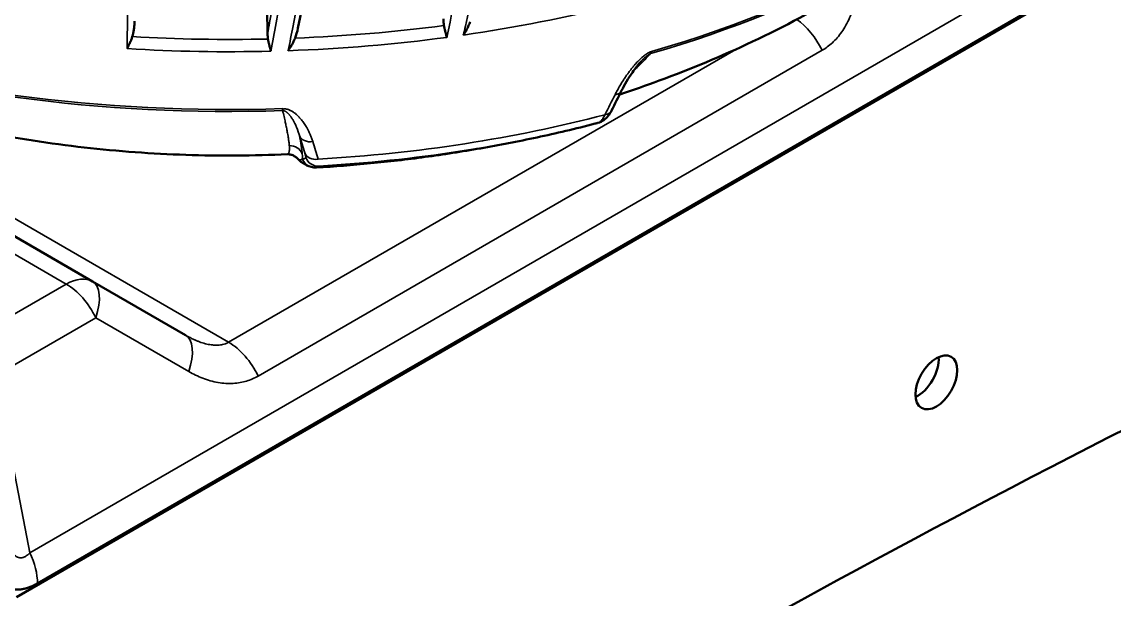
# Model space of a CAD drawing. Header units: millimetres. Extents: x 40 to 2195, y 40 to 1687.
# Drawn here: x 481.5 to 564.6, y 1308.4 to 1352.4 of the extents above; entities that cross this region are included whole.
import ezdxf

# ---------------------------------------------------------------- set-up
doc = ezdxf.new("R2010")
doc.units = ezdxf.units.MM
doc.header["$LTSCALE"] = 8
doc.layers.add('Visible (ISO)', color=7, linetype='Continuous', lineweight=50)
doc.layers.add('Visible Narrow (ISO)', color=7, linetype='Continuous', lineweight=35)

msp = doc.modelspace()

# ---------------------------------------------------------------- linework, layer by layer
at = {"layer": 'Visible (ISO)'}
for p, q in [((481.109, 1308.608), (564.547, 1356.782)), ((562.941, 1355.968), (482.715, 1309.65)), ((543.373, 1350.943), (543.373, 1350.943)), ((528.693, 1349.398), (528.693, 1349.398)), ((486.908, 1332.613), (462.017, 1346.984)), ((525.348, 1344.671), (525.348, 1344.671)), ((486.908, 1332.613), (493.985, 1328.527))]:
    msp.add_line(p, q, dxfattribs=at)
for centre, major_axis, ratio, start_param, end_param in [((514.154, 1353.369), (-0.231, -1.769), 0.286861, 5.20039, 5.564402), ((500.82, 1352.306), (-0.286, -1.765), 0.298341, 5.272943, 5.54696), ((549.698, 1325.755), (-1.125, -1.949), 0.57735, 0.679674, 2.461919), ((549.698, 1325.755), (-1.125, -1.949), 0.57735, 0.679674, 2.461919), ((522.828, 481.754), (-500, -866.025), 0.57735, 3.860008, 3.993974)]:
    msp.add_ellipse(centre, major_axis=major_axis, ratio=ratio, start_param=start_param, end_param=end_param, dxfattribs=at)
msp.add_ellipse((551.112, 1324.938), major_axis=(1.125, 1.949), ratio=0.57735, dxfattribs=at)
for points in [[(506.1, 1381.522), (505.445, 1370.692), (504.246, 1360.688), (502.534, 1351.885)], [(499.981, 1361.248), (500.061, 1357.978), (500.142, 1354.709), (500.222, 1351.44)], [(502.534, 1351.885), (502.478, 1351.593), (502.402, 1351.333), (502.315, 1351.12)], [(527.16, 1347.128), (526.904, 1346.618), (526.648, 1346.111), (526.391, 1345.609)], [(502.01, 1342.255), (501.938, 1342.276), (501.842, 1342.293), (501.731, 1342.288)], [(503.541, 1341.32), (503.291, 1341.388), (503.109, 1341.483), (502.884, 1341.625)], [(503.952, 1341.276), (503.8, 1341.267), (503.66, 1341.288), (503.541, 1341.32)]]:
    msp.add_open_spline(points, degree=3, dxfattribs=at)
for points, knots in [([(558.911, 1365.976), (556.517, 1363.607), (554.082, 1361.519), (549.209, 1357.798), (546.772, 1356.165), (541.927, 1353.26), (539.52, 1351.988), (534.745, 1349.734), (532.377, 1348.752), (529.02, 1347.52), (528.018, 1347.173), (527.018, 1346.846)], [4.4552346, 4.4552346, 4.4552346, 4.4552346, 4.5743079, 4.5743079, 4.6933812, 4.6933812, 4.8124546, 4.8124546, 4.9315279, 4.9315279, 4.9824752, 4.9824752, 4.9824752, 4.9824752]), ([(490.104, 1352.424), (490.102, 1352.355), (490.099, 1352.288), (490.096, 1352.225), (490.092, 1352.162), (490.088, 1352.102), (490.082, 1352.044), (490.077, 1351.986), (490.071, 1351.931), (490.064, 1351.878), (490.058, 1351.825), (490.05, 1351.775), (490.043, 1351.726), (490.035, 1351.678), (490.027, 1351.632), (490.018, 1351.588), (490.009, 1351.543), (490, 1351.501), (489.991, 1351.46), (489.981, 1351.42), (489.971, 1351.38), (489.96, 1351.343), (489.95, 1351.305), (489.939, 1351.268), (489.927, 1351.233)], [0, 0, 0, 0, 0.125, 0.125, 0.125, 0.25, 0.25, 0.25, 0.375, 0.375, 0.375, 0.5, 0.5, 0.5, 0.625, 0.625, 0.625, 0.75, 0.75, 0.75, 0.875, 0.875, 0.875, 1, 1, 1, 1]), ([(515.13, 1351.356), (515.178, 1351.429), (515.224, 1351.503), (515.269, 1351.579), (515.288, 1351.612), (515.307, 1351.646), (515.326, 1351.679), (515.374, 1351.765), (515.42, 1351.853), (515.462, 1351.941), (515.474, 1351.966), (515.486, 1351.991), (515.498, 1352.016), (515.514, 1352.052), (515.53, 1352.088), (515.546, 1352.125), (515.568, 1352.178), (515.59, 1352.231), (515.61, 1352.285), (515.62, 1352.31), (515.629, 1352.335), (515.638, 1352.36)], [0, 0, 0, 0, 0.2315236, 0.2315236, 0.2315236, 0.3333333, 0.3333333, 0.3333333, 0.5927792, 0.5927792, 0.5927792, 0.6666667, 0.6666667, 0.6666667, 0.7725476, 0.7725476, 0.7725476, 0.9274699, 0.9274699, 0.9274699, 1, 1, 1, 1]), ([(513.646, 1352.081), (513.662, 1351.997), (513.679, 1351.913), (513.698, 1351.83), (513.703, 1351.809), (513.708, 1351.789), (513.713, 1351.769), (513.73, 1351.694), (513.749, 1351.62), (513.768, 1351.548), (513.775, 1351.521), (513.782, 1351.494), (513.789, 1351.467), (513.809, 1351.396), (513.828, 1351.326), (513.847, 1351.258), (513.854, 1351.232), (513.862, 1351.206), (513.869, 1351.18)], [0, 0, 0, 0, 0.2673068, 0.2673068, 0.2673068, 0.3333333, 0.3333333, 0.3333333, 0.5761653, 0.5761653, 0.5761653, 0.6666667, 0.6666667, 0.6666667, 0.9075225, 0.9075225, 0.9075225, 1, 1, 1, 1]), ([(489.534, 1350.324), (489.568, 1350.389), (489.602, 1350.456), (489.635, 1350.524), (489.649, 1350.553), (489.664, 1350.582), (489.678, 1350.612), (489.691, 1350.64), (489.704, 1350.668), (489.716, 1350.696), (489.74, 1350.748), (489.763, 1350.801), (489.785, 1350.854), (489.794, 1350.875), (489.803, 1350.896), (489.811, 1350.917), (489.844, 1350.997), (489.875, 1351.079), (489.903, 1351.162), (489.912, 1351.186), (489.92, 1351.21), (489.927, 1351.233)], [0, 0, 0, 0, 0.233103, 0.233103, 0.233103, 0.3333333, 0.3333333, 0.3333333, 0.4270182, 0.4270182, 0.4270182, 0.5993232, 0.5993232, 0.5993232, 0.6666667, 0.6666667, 0.6666667, 0.9260887, 0.9260887, 0.9260887, 1, 1, 1, 1]), ([(500.255, 1351.055), (500.269, 1350.968), (500.285, 1350.88), (500.308, 1350.774), (500.312, 1350.755), (500.33, 1350.672), (500.345, 1350.61), (500.372, 1350.507), (500.383, 1350.465), (500.408, 1350.374), (500.422, 1350.323), (500.45, 1350.229), (500.464, 1350.184), (500.479, 1350.136), (500.48, 1350.132), (500.482, 1350.128)], [0, 0, 0, 0, 0.2714706, 0.2714706, 0.3333333, 0.3333333, 0.532118, 0.532118, 0.6666667, 0.6666667, 0.8333333, 0.8333333, 0.985316, 0.985316, 1, 1, 1, 1]), ([(501.789, 1350.167), (501.837, 1350.236), (501.883, 1350.306), (501.928, 1350.378), (501.948, 1350.409), (501.967, 1350.44), (501.986, 1350.472), (502.03, 1350.546), (502.073, 1350.621), (502.114, 1350.697), (502.131, 1350.728), (502.147, 1350.759), (502.163, 1350.79), (502.207, 1350.877), (502.249, 1350.965), (502.287, 1351.054), (502.296, 1351.076), (502.306, 1351.098), (502.315, 1351.12)], [0, 0, 0, 0, 0.2328423, 0.2328423, 0.2328423, 0.3333333, 0.3333333, 0.3333333, 0.5705929, 0.5705929, 0.5705929, 0.6666667, 0.6666667, 0.6666667, 0.9343903, 0.9343903, 0.9343903, 1, 1, 1, 1]), ([(528.693, 1349.398), (528.417, 1349.109), (528.189, 1348.81), (527.655, 1348.045), (527.385, 1347.578), (527.16, 1347.128)], [0, 0, 0, 0, 0.1394045, 0.1394045, 0.362087, 0.362087, 0.362087, 0.362087]), ([(501.731, 1342.288), (499.154, 1342.172), (496.581, 1342.157), (491.429, 1342.328), (488.851, 1342.514), (483.68, 1343.097), (481.088, 1343.493), (475.877, 1344.516), (473.258, 1345.143), (467.984, 1346.664), (465.327, 1347.557), (462.647, 1348.612)], [5.420019, 5.420019, 5.420019, 5.420019, 5.5552301, 5.5552301, 5.6904411, 5.6904411, 5.8256522, 5.8256522, 5.9608632, 5.9608632, 6.0960742, 6.0960742, 6.0960742, 6.0960742]), ([(526.388, 1345.602), (526.314, 1345.46), (526.231, 1345.327), (526.04, 1345.088), (525.932, 1344.98), (525.675, 1344.794), (525.522, 1344.718), (525.359, 1344.674)], [0.000862, 0.000862, 0.000862, 0.000862, 0.0586129, 0.0586129, 0.1138909, 0.1138909, 0.1718165, 0.1718165, 0.1718165, 0.1718165]), ([(503.952, 1341.276), (505.313, 1341.358), (506.678, 1341.465), (509.425, 1341.733), (510.808, 1341.893), (513.595, 1342.27), (515, 1342.487), (517.839, 1342.982), (519.274, 1343.261), (522.178, 1343.886), (523.649, 1344.232), (525.14, 1344.617)], [0.8891326, 0.8891326, 0.8891326, 0.8891326, 0.9523795, 0.9523795, 1.0156263, 1.0156263, 1.0788731, 1.0788731, 1.14212, 1.14212, 1.2053668, 1.2053668, 1.2053668, 1.2053668]), ([(525.348, 1344.671), (525.334, 1344.667), (525.32, 1344.663), (525.292, 1344.656), (525.278, 1344.653), (525.251, 1344.645), (525.237, 1344.642), (525.209, 1344.635), (525.195, 1344.631), (525.168, 1344.624), (525.154, 1344.62), (525.14, 1344.617)], [5.0744965, 5.0744965, 5.0744965, 5.0744965, 5.075160904, 5.075160904, 5.075825308, 5.075825308, 5.076489712, 5.076489712, 5.077154117, 5.077154117, 5.077818521, 5.077818521, 5.077818521, 5.077818521]), ([(502.419, 1342.04), (502.37, 1342.079), (502.314, 1342.118), (502.183, 1342.192), (502.104, 1342.228), (502.008, 1342.256)], [0.00056432, 0.00056432, 0.00056432, 0.00056432, 0.03622317, 0.03622317, 0.07379447, 0.07379447, 0.07379447, 0.07379447]), ([(502.862, 1341.639), (502.823, 1341.665), (502.788, 1341.692), (502.732, 1341.74), (502.71, 1341.761), (502.667, 1341.802), (502.649, 1341.82), (502.592, 1341.879), (502.554, 1341.919), (502.482, 1341.987), (502.454, 1342.012), (502.421, 1342.038)], [0.0029649, 0.0029649, 0.0029649, 0.0029649, 0.0187368, 0.0187368, 0.0341747, 0.0341747, 0.0536437, 0.0536437, 0.0982669, 0.0982669, 0.1208862, 0.1208862, 0.1208862, 0.1208862]), ([(482.715, 1309.65), (482.618, 1309.594), (482.521, 1309.542), (482.409, 1309.488), (482.395, 1309.481), (482.286, 1309.43), (482.192, 1309.389), (482.072, 1309.344), (482.045, 1309.335), (481.93, 1309.294), (481.842, 1309.268), (481.742, 1309.243), (481.729, 1309.24), (481.694, 1309.232), (481.672, 1309.227), (481.564, 1309.204), (481.479, 1309.191), (481.394, 1309.182), (481.394, 1309.182), (481.309, 1309.174), (481.227, 1309.171), (481.096, 1309.173), (481.045, 1309.176), (480.936, 1309.186), (480.877, 1309.194), (480.811, 1309.207), (480.802, 1309.209), (480.647, 1309.241), (480.509, 1309.289), (480.345, 1309.37), (480.31, 1309.389), (480.276, 1309.408)], [0.0000064, 0.0000064, 0.0000064, 0.0000064, 0.0412849, 0.0412849, 0.0473171, 0.0473171, 0.0876747, 0.0876747, 0.0989412, 0.0989412, 0.1372228, 0.1372228, 0.1429175, 0.1429175, 0.1525118, 0.1525118, 0.1906532, 0.1906532, 0.1909832, 0.1909832, 0.2290525, 0.2290525, 0.2531844, 0.2531844, 0.2822378, 0.2822378, 0.2867614, 0.2867614, 0.3605669, 0.3605669, 0.3806622, 0.3806622, 0.3806622, 0.3806622])]:
    msp.add_open_spline(points, degree=3, knots=knots, dxfattribs=at)
at = {"layer": 'Visible Narrow (ISO)'}
for p, q in [((562.354, 1358.298), (482.129, 1311.98)), ((497.26, 1327.989), (535.845, 1350.266)), ((499.502, 1325.42), (542.413, 1350.195)), ((497.26, 1327.989), (463.142, 1347.687)), ((484.908, 1332.414), (462.017, 1345.631)), ((504.076, 1341.918), (504.076, 1341.918)), ((478.201, 1328.542), (484.908, 1332.414)), ((480.442, 1325.973), (487.15, 1329.845)), ((487.15, 1329.845), (494.227, 1325.76)), ((482.129, 1311.98), (479.503, 1325.573))]:
    msp.add_line(p, q, dxfattribs=at)
for centre, major_axis, ratio, start_param, end_param in [((497.287, 1386.962), (71.487, 0), 0.57735, 5.178774, 5.8168), ((497.287, 1386.739), (71.35, 0), 0.57735, 5.178774, 5.754942), ((497.287, 1392.561), (73.567, 0), 0.57735, 4.95737, 5.123079), ((540.171, 1349.498), (2, -3.464), 0.57735, 1.441046, 2.237249), ((497.287, 1393.604), (73.756, 0), 0.57735, 4.780609, 4.936045), ((497.287, 1386.962), (71.487, 0), 0.57735, 4.196423, 4.769603), ((497.287, 1386.739), (71.35, 0), 0.57735, 4.195332, 4.769603), ((497.287, 1393.604), (73.756, 0), 0.57735, 4.612439, 4.752638), ((497.287, 1392.561), (73.567, 0), 0.57735, 4.77363, 4.939742), ((497.287, 1392.561), (73.567, 0), 0.57735, 4.606807, 4.755828), ((529.004, 1350.838), (0.279, -0.96), 0.367146, 0.281916, 0.588647), ((491.713, 1485.717), (11.208, 180.069), 0.368683, 3.841251, 3.854614), ((526.265, 1347.575), (0.895, -0.447), 0.703936, 5.481297, 6.283186), ((501.32, 1346.555), (0.033, -0.999), 0.046693, 0.335275, 0.642002), ((497.287, 1381.734), (69.297, 0), 0.57735, 4.81052, 5.137857), ((525.501, 1346.064), (0.89, -0.456), 0.711998, 5.484185, 6.283185), ((497.287, 1380.63), (-68.312, 0), 0.57735, 1.671106, 1.990765), ((503.579, 1344.066), (-0.956, -0.292), 0.810814, 0.070738, 1.41533), ((448.096, 1478.848), (62.2, -168.368), 0.041369, 0.610706, 0.624065), ((449.047, 1479.116), (62.523, -169.237), 0.039358, 0.611078, 0.624441), ((501.924, 1341.957), (0.997, 0.071), 0.98919, 0.286529, 1.549895), ((503.984, 1342.736), (-0.957, -0.291), 0.818549, 0.072144, 1.420753), ((503.05, 1342.816), (-0.628, -0.778), 0.664178, 6.248481, 6.283046), ((503.417, 1342.471), (-0.533, -0.846), 0.994431, 5.902324, 6.283222), ((463.546, 1448.774), (39.467, -106.833), 0.041369, 6.253685, 6.313462), ((503.803, 1342.285), (-0.263, -0.965), 0.998709, 5.331383, 6.283185), ((504.066, 1342.385), (-0.834, 0.552), 0.998686, 0.939454, 2.21652), ((464.203, 1449.011), (39.808, -107.723), 0.041341, 6.270672, 6.313468), ((484.908, 1329.148), (2, 3.464), 0.57735, 0, 0.785398), ((484.908, 1329.148), (2, -3.464), 0.57735, 1.441094, 2.356194), ((484.908, 1329.148), (2, 3.464), 0.44139, 5.158134, 6.283185), ((491.985, 1325.063), (2, 3.464), 0.441391, 5.158134, 6.283184), ((497.26, 1324.723), (2, -3.464), 0.57735, 1.441094, 2.356194), ((479.887, 1311.283), (-2, 3.464), 0.57738, 3.927005, 4.582703)]:
    msp.add_ellipse(centre, major_axis=major_axis, ratio=ratio, start_param=start_param, end_param=end_param, dxfattribs=at)
for points, knots in [([(516.999, 1382.402), (516.969, 1378.594), (516.833, 1374.888), (516.59, 1371.294), (516.347, 1367.699), (515.997, 1364.215), (515.543, 1360.858), (515.089, 1357.502), (514.531, 1354.274), (513.869, 1351.18)], [0.0000003, 0.0000003, 0.0000003, 0.0000003, 0.3333333, 0.3333333, 0.3333333, 0.6666667, 0.6666667, 0.6666667, 1, 1, 1, 1]), ([(515.13, 1351.356), (515.18, 1351.577), (515.231, 1351.799), (515.281, 1352.022), (515.496, 1352.984), (515.704, 1353.958), (515.906, 1354.946), (516.126, 1356.025), (516.337, 1357.12), (516.54, 1358.229), (516.712, 1359.17), (516.877, 1360.121), (517.037, 1361.083), (517.092, 1361.415), (517.146, 1361.749), (517.2, 1362.084), (517.432, 1363.533), (517.65, 1365.005), (517.854, 1366.499), (518.057, 1367.989), (518.246, 1369.501), (518.421, 1371.035), (518.442, 1371.216), (518.462, 1371.398), (518.482, 1371.581), (518.618, 1372.796), (518.745, 1374.024), (518.862, 1375.265), (518.984, 1376.549), (519.096, 1377.847), (519.199, 1379.158), (519.293, 1380.356), (519.379, 1381.564), (519.456, 1382.783)], [0, 0, 0, 0, 0.0237524, 0.0237524, 0.0237524, 0.1262562, 0.1262562, 0.1262562, 0.2383342, 0.2383342, 0.2383342, 0.3333333, 0.3333333, 0.3333333, 0.3661949, 0.3661949, 0.3661949, 0.5082401, 0.5082401, 0.5082401, 0.649873, 0.649873, 0.649873, 0.6666667, 0.6666667, 0.6666667, 0.778542, 0.778542, 0.778542, 0.8942946, 0.8942946, 0.8942946, 1, 1, 1, 1]), ([(489.534, 1350.324), (489.535, 1350.444), (489.537, 1350.565), (489.561, 1352.766), (489.588, 1354.911), (489.63, 1358.015), (489.642, 1358.922), (489.672, 1360.956), (489.688, 1362.089), (489.735, 1365.112), (489.766, 1367.027), (489.805, 1369.364), (489.812, 1369.751), (489.845, 1371.672), (489.873, 1373.227), (489.94, 1376.888), (489.98, 1379.011), (490.023, 1381.171)], [0, 0, 0, 0, 0.013233, 0.013233, 0.240908, 0.240908, 0.333333, 0.333333, 0.446064, 0.446064, 0.630289, 0.630289, 0.666667, 0.666667, 0.810189, 0.810189, 1, 1, 1, 1]), ([(500.222, 1351.44), (500.274, 1351.729), (500.325, 1352.017), (500.492, 1352.984), (500.603, 1353.657), (500.806, 1354.952), (500.899, 1355.577), (501.051, 1356.64), (501.112, 1357.084), (501.174, 1357.546), (501.177, 1357.569), (501.239, 1358.039), (501.295, 1358.481), (501.404, 1359.363), (501.456, 1359.803), (501.519, 1360.359), (501.533, 1360.479), (501.602, 1361.095), (501.654, 1361.585), (501.717, 1362.194), (501.729, 1362.319), (501.791, 1362.936), (501.837, 1363.422), (501.905, 1364.167), (501.928, 1364.43), (501.994, 1365.198), (502.035, 1365.697), (502.092, 1366.431), (502.11, 1366.67), (502.163, 1367.405), (502.197, 1367.895), (502.231, 1368.418), (502.234, 1368.457), (502.269, 1369.01), (502.299, 1369.516), (502.346, 1370.354), (502.364, 1370.69), (502.398, 1371.365), (502.415, 1371.703), (502.452, 1372.535), (502.473, 1373.025), (502.507, 1373.948), (502.522, 1374.383), (502.541, 1374.984), (502.546, 1375.156), (502.564, 1375.774), (502.576, 1376.214), (502.595, 1377.091), (502.604, 1377.527), (502.613, 1378.075), (502.614, 1378.192), (502.617, 1378.338), (502.617, 1378.367), (502.628, 1379.142), (502.635, 1379.872), (502.639, 1380.815), (502.639, 1381.045), (502.639, 1381.273)], [0, 0, 0, 0, 0.022132, 0.022132, 0.074763, 0.074763, 0.125, 0.125, 0.161747, 0.161747, 0.163689, 0.163689, 0.20119, 0.20119, 0.239406, 0.239406, 0.25, 0.25, 0.29388, 0.29388, 0.305201, 0.305201, 0.350174, 0.350174, 0.375, 0.375, 0.423133, 0.423133, 0.446708, 0.446708, 0.495932, 0.495932, 0.5, 0.5, 0.552444, 0.552444, 0.588272, 0.588272, 0.625, 0.625, 0.679741, 0.679741, 0.729804, 0.729804, 0.75, 0.75, 0.802799, 0.802799, 0.856638, 0.856638, 0.871348, 0.871348, 0.875, 0.875, 0.969251, 0.969251, 1, 1, 1, 1]), ([(503.113, 1381.114), (503.111, 1380.012), (503.102, 1378.919), (503.067, 1376.759), (503.042, 1375.691), (502.976, 1373.582), (502.935, 1372.54), (502.862, 1371.003), (502.836, 1370.501), (502.755, 1369.033), (502.695, 1368.073), (502.56, 1366.175), (502.486, 1365.237), (502.323, 1363.384), (502.236, 1362.469), (502.073, 1360.917), (502.002, 1360.275), (501.827, 1358.782), (501.721, 1357.935), (501.496, 1356.268), (501.379, 1355.449), (501.132, 1353.842), (501.004, 1353.054), (500.746, 1351.551), (500.616, 1350.835), (500.482, 1350.128)], [0, 0, 0, 0, 0.0960863, 0.0960863, 0.1917614, 0.1917614, 0.2868387, 0.2868387, 0.3333333, 0.3333333, 0.4234197, 0.4234197, 0.5132293, 0.5132293, 0.6026977, 0.6026977, 0.6666667, 0.6666667, 0.7527812, 0.7527812, 0.8380183, 0.8380183, 0.9219554, 0.9219554, 1, 1, 1, 1]), ([(501.789, 1350.167), (501.917, 1350.79), (502.041, 1351.418), (502.443, 1353.507), (502.708, 1354.992), (502.976, 1356.606), (502.992, 1356.702), (503.165, 1357.757), (503.317, 1358.727), (503.564, 1360.386), (503.662, 1361.069), (503.933, 1363.025), (504.1, 1364.313), (504.331, 1366.222), (504.402, 1366.83), (504.569, 1368.318), (504.664, 1369.202), (504.884, 1371.361), (505.005, 1372.644), (505.25, 1375.472), (505.371, 1377.023), (505.542, 1379.472), (505.599, 1380.354), (505.653, 1381.243)], [0, 0, 0, 0, 0.0683729, 0.0683729, 0.2248749, 0.2248749, 0.2348004, 0.2348004, 0.3333333, 0.3333333, 0.401161, 0.401161, 0.5261499, 0.5261499, 0.583884, 0.583884, 0.6666667, 0.6666667, 0.7841986, 0.7841986, 0.9228005, 0.9228005, 1, 1, 1, 1]), ([(542.413, 1350.195), (542.687, 1350.353), (543.213, 1350.739), (543.926, 1351.543), (544.542, 1352.637), (544.958, 1353.909), (545.095, 1354.736), (545.139, 1355.153)], [0.000007, 0.000007, 0.000007, 0.000007, 0.2, 0.4, 0.6, 0.8, 1, 1, 1, 1]), ([(526.661, 1346.812), (526.721, 1346.932), (526.843, 1347.165), (527.027, 1347.49), (527.209, 1347.792), (527.383, 1348.063), (527.548, 1348.305), (527.704, 1348.523), (527.854, 1348.722), (527.998, 1348.903), (528.136, 1349.067), (528.269, 1349.218), (528.398, 1349.356), (528.526, 1349.485), (528.652, 1349.603), (528.775, 1349.71), (528.895, 1349.805), (529.011, 1349.889), (529.144, 1349.972), (529.284, 1350.045), (529.382, 1350.082), (529.432, 1350.096)], [0, 0, 0, 0, 0.0526316, 0.1052632, 0.1578947, 0.2105263, 0.2631579, 0.3157895, 0.3684211, 0.4210526, 0.4736842, 0.5263158, 0.5789474, 0.6315789, 0.6842105, 0.7368421, 0.7894737, 0.8421053, 0.8947368, 0.9473684, 1, 1, 1, 1]), ([(528.076, 1348.645), (528.088, 1348.656), (528.101, 1348.668), (528.27, 1348.823), (528.424, 1348.971), (528.732, 1349.273), (528.884, 1349.428), (529.148, 1349.704), (529.26, 1349.824), (529.37, 1349.944)], [0.6571029, 0.6571029, 0.6571029, 0.6571029, 0.6666667, 0.6666667, 0.7864257, 0.7864257, 0.9082457, 0.9082457, 0.9999994, 0.9999994, 0.9999994, 0.9999994]), ([(528.693, 1349.398), (528.697, 1349.402), (528.7, 1349.406), (528.728, 1349.435), (528.753, 1349.46), (528.783, 1349.491), (528.79, 1349.498), (528.821, 1349.529), (528.844, 1349.552), (528.869, 1349.576), (528.87, 1349.577), (528.877, 1349.583), (528.881, 1349.588), (528.906, 1349.611), (528.925, 1349.629), (528.95, 1349.652), (528.956, 1349.658), (528.965, 1349.666), (528.968, 1349.669), (528.993, 1349.691), (529.014, 1349.709), (529.038, 1349.73), (529.043, 1349.734), (529.048, 1349.738), (529.05, 1349.74), (529.064, 1349.752), (529.077, 1349.762), (529.101, 1349.782), (529.112, 1349.791), (529.125, 1349.801), (529.127, 1349.802), (529.128, 1349.803), (529.142, 1349.813), (529.156, 1349.824), (529.183, 1349.843), (529.196, 1349.852), (529.211, 1349.862), (529.212, 1349.863), (529.232, 1349.876), (529.251, 1349.887), (529.276, 1349.902), (529.284, 1349.906), (529.294, 1349.911), (529.296, 1349.913), (529.309, 1349.919), (529.319, 1349.924), (529.338, 1349.932), (529.347, 1349.936), (529.361, 1349.941), (529.365, 1349.943), (529.37, 1349.944)], [0.5731825, 0.5731825, 0.5731825, 0.5731825, 0.5789474, 0.5789474, 0.6199221, 0.6199221, 0.6315789, 0.6315789, 0.6729442, 0.6729442, 0.6754132, 0.6754132, 0.6842105, 0.6842105, 0.7195155, 0.7195155, 0.7309004, 0.7309004, 0.7368421, 0.7368421, 0.7779065, 0.7779065, 0.7863327, 0.7863327, 0.7894737, 0.7894737, 0.8156597, 0.8156597, 0.8392066, 0.8392066, 0.8418458, 0.8421053, 0.8421053, 0.8693945, 0.8693945, 0.8947368, 0.8947368, 0.8973146, 0.8973146, 0.9331976, 0.9331976, 0.9473684, 0.9473684, 0.9528424, 0.9528424, 0.9722681, 0.9722681, 0.9902904, 0.9902904, 0.9999993, 0.9999993, 0.9999993, 0.9999993]), ([(501.375, 1345.756), (501.398, 1345.757), (501.422, 1345.757), (501.472, 1345.755), (501.498, 1345.753), (501.551, 1345.747), (501.578, 1345.743), (501.632, 1345.734), (501.66, 1345.728), (501.715, 1345.714), (501.742, 1345.706), (501.798, 1345.687), (501.826, 1345.677), (501.883, 1345.655), (501.911, 1345.643), (501.968, 1345.616), (501.997, 1345.601), (502.055, 1345.57), (502.084, 1345.553), (502.142, 1345.518), (502.172, 1345.498), (502.231, 1345.458), (502.261, 1345.436), (502.321, 1345.39), (502.352, 1345.366), (502.413, 1345.315), (502.443, 1345.288), (502.505, 1345.231), (502.536, 1345.202), (502.599, 1345.139), (502.63, 1345.106), (502.693, 1345.037), (502.725, 1345.001), (502.79, 1344.925), (502.822, 1344.885), (502.888, 1344.8), (502.921, 1344.756), (502.987, 1344.664), (503.02, 1344.615), (503.088, 1344.513), (503.122, 1344.459), (503.191, 1344.343), (503.226, 1344.282), (503.297, 1344.151), (503.333, 1344.082), (503.403, 1343.935), (503.438, 1343.859), (503.507, 1343.699), (503.54, 1343.616), (503.604, 1343.441), (503.635, 1343.35), (503.665, 1343.254)], [0.0000006, 0.0000006, 0.0000006, 0.0000006, 0.04, 0.04, 0.08, 0.08, 0.12, 0.12, 0.16, 0.16, 0.2, 0.2, 0.24, 0.24, 0.28, 0.28, 0.32, 0.32, 0.36, 0.36, 0.4, 0.4, 0.44, 0.44, 0.48, 0.48, 0.52, 0.52, 0.56, 0.56, 0.6, 0.6, 0.64, 0.64, 0.68, 0.68, 0.72, 0.72, 0.76, 0.76, 0.8, 0.8, 0.84, 0.84, 0.88, 0.88, 0.92, 0.92, 0.96, 0.96, 1, 1, 1, 1]), ([(501.367, 1345.612), (501.404, 1345.458), (501.441, 1345.305), (501.475, 1345.156), (501.51, 1345.009), (501.542, 1344.864), (501.573, 1344.723), (501.584, 1344.677), (501.594, 1344.63), (501.604, 1344.584), (501.63, 1344.463), (501.654, 1344.344), (501.677, 1344.229), (501.7, 1344.116), (501.721, 1344.007), (501.741, 1343.9), (501.755, 1343.824), (501.768, 1343.749), (501.78, 1343.676), (501.798, 1343.57), (501.814, 1343.469), (501.827, 1343.372), (501.841, 1343.277), (501.852, 1343.187), (501.861, 1343.102), (501.867, 1343.047), (501.872, 1342.995), (501.875, 1342.945)], [0.0000007, 0.0000007, 0.0000007, 0.0000007, 0.1442254, 0.1442254, 0.1442254, 0.286103, 0.286103, 0.286103, 0.3333333, 0.3333333, 0.3333333, 0.4573374, 0.4573374, 0.4573374, 0.5789547, 0.5789547, 0.5789547, 0.6666667, 0.6666667, 0.6666667, 0.7941785, 0.7941785, 0.7941785, 0.9195652, 0.9195652, 0.9195652, 0.9999976, 0.9999976, 0.9999976, 0.9999976]), ([(501.367, 1345.612), (501.371, 1345.612), (501.375, 1345.612), (501.379, 1345.612), (501.387, 1345.612), (501.395, 1345.611), (501.403, 1345.61), (501.408, 1345.61), (501.412, 1345.609), (501.417, 1345.608), (501.425, 1345.607), (501.434, 1345.606), (501.442, 1345.604), (501.448, 1345.602), (501.453, 1345.601), (501.459, 1345.6), (501.467, 1345.598), (501.475, 1345.595), (501.483, 1345.593), (501.489, 1345.59), (501.496, 1345.588), (501.502, 1345.586), (501.51, 1345.583), (501.518, 1345.58), (501.525, 1345.577), (501.532, 1345.574), (501.539, 1345.57), (501.546, 1345.567), (501.554, 1345.564), (501.561, 1345.56), (501.568, 1345.556), (501.576, 1345.552), (501.584, 1345.548), (501.592, 1345.543), (501.599, 1345.539), (501.605, 1345.535), (501.612, 1345.53), (501.621, 1345.525), (501.629, 1345.52), (501.638, 1345.514), (501.644, 1345.509), (501.651, 1345.505), (501.657, 1345.5), (501.666, 1345.493), (501.676, 1345.486), (501.685, 1345.479), (501.691, 1345.474), (501.697, 1345.47), (501.703, 1345.465), (501.713, 1345.457), (501.723, 1345.448), (501.733, 1345.439), (501.739, 1345.434), (501.744, 1345.429), (501.75, 1345.424), (501.761, 1345.414), (501.771, 1345.404), (501.782, 1345.393), (501.787, 1345.388), (501.792, 1345.383), (501.798, 1345.378), (501.809, 1345.367), (501.821, 1345.354), (501.833, 1345.342), (501.837, 1345.337), (501.842, 1345.332), (501.846, 1345.327), (501.859, 1345.313), (501.871, 1345.299), (501.884, 1345.284), (501.888, 1345.279), (501.892, 1345.274), (501.896, 1345.27), (501.91, 1345.254), (501.923, 1345.237), (501.937, 1345.22), (501.94, 1345.215), (501.943, 1345.211), (501.947, 1345.207), (501.961, 1345.188), (501.976, 1345.169), (501.99, 1345.149), (501.993, 1345.145), (501.996, 1345.141), (501.999, 1345.137), (502.014, 1345.116), (502.029, 1345.094), (502.045, 1345.071), (502.047, 1345.067), (502.049, 1345.064), (502.052, 1345.061), (502.068, 1345.037), (502.084, 1345.011), (502.101, 1344.985), (502.103, 1344.982), (502.104, 1344.98), (502.106, 1344.977), (502.123, 1344.949), (502.141, 1344.92), (502.159, 1344.89), (502.159, 1344.888), (502.16, 1344.887), (502.161, 1344.886), (502.18, 1344.854), (502.198, 1344.821), (502.217, 1344.786), (502.236, 1344.751), (502.256, 1344.714), (502.275, 1344.675), (502.295, 1344.637), (502.315, 1344.596), (502.335, 1344.553), (502.336, 1344.55), (502.338, 1344.547), (502.339, 1344.544), (502.358, 1344.504), (502.377, 1344.462), (502.397, 1344.417), (502.399, 1344.411), (502.401, 1344.406), (502.403, 1344.401), (502.421, 1344.36), (502.438, 1344.318), (502.456, 1344.274), (502.457, 1344.271), (502.459, 1344.267), (502.46, 1344.264), (502.463, 1344.256), (502.466, 1344.248), (502.469, 1344.24), (502.487, 1344.193), (502.505, 1344.145), (502.523, 1344.096), (502.527, 1344.085), (502.531, 1344.074), (502.534, 1344.063), (502.551, 1344.015), (502.568, 1343.966), (502.584, 1343.915), (502.588, 1343.901), (502.593, 1343.887), (502.597, 1343.872), (502.612, 1343.823), (502.627, 1343.772), (502.642, 1343.72)], [0.0000019, 0.0000019, 0.0000019, 0.0000019, 0.0135104, 0.0135104, 0.0135104, 0.04, 0.04, 0.04, 0.0550762, 0.0550762, 0.0550762, 0.08, 0.08, 0.08, 0.096632, 0.096632, 0.096632, 0.12, 0.12, 0.12, 0.1381947, 0.1381947, 0.1381947, 0.16, 0.16, 0.16, 0.1797045, 0.1797045, 0.1797045, 0.2, 0.2, 0.2, 0.2212504, 0.2212504, 0.2212504, 0.24, 0.24, 0.24, 0.2628016, 0.2628016, 0.2628016, 0.28, 0.28, 0.28, 0.3043346, 0.3043346, 0.3043346, 0.32, 0.32, 0.32, 0.3458793, 0.3458793, 0.3458793, 0.36, 0.36, 0.36, 0.3874214, 0.3874214, 0.3874214, 0.4, 0.4, 0.4, 0.4289625, 0.4289625, 0.4289625, 0.44, 0.44, 0.44, 0.4705064, 0.4705064, 0.4705064, 0.48, 0.48, 0.48, 0.5120503, 0.5120503, 0.5120503, 0.52, 0.52, 0.52, 0.5535882, 0.5535882, 0.5535882, 0.56, 0.56, 0.56, 0.5951313, 0.5951313, 0.5951313, 0.6, 0.6, 0.6, 0.6366755, 0.6366755, 0.6366755, 0.64, 0.64, 0.64, 0.6782195, 0.6782195, 0.6782195, 0.68, 0.68, 0.68, 0.7197631, 0.7197631, 0.7197631, 0.76, 0.76, 0.76, 0.8, 0.8, 0.8, 0.8028581, 0.8028581, 0.8028581, 0.84, 0.84, 0.84, 0.8443836, 0.8443836, 0.8443836, 0.8773885, 0.8773885, 0.8773885, 0.88, 0.88, 0.88, 0.8859264, 0.8859264, 0.8859264, 0.92, 0.92, 0.92, 0.9274922, 0.9274922, 0.9274922, 0.96, 0.96, 0.96, 0.9690145, 0.9690145, 0.9690145, 1, 1, 1, 1]), ([(525.348, 1344.671), (525.414, 1344.688), (525.545, 1344.758), (525.729, 1344.968), (525.838, 1345.174), (525.889, 1345.292)], [0.0012821, 0.0012821, 0.0012821, 0.0012821, 0.3333333, 0.6666667, 0.9999797, 0.9999797, 0.9999797, 0.9999797]), ([(501.875, 1342.945), (501.88, 1342.879), (501.883, 1342.818), (501.885, 1342.732), (501.885, 1342.704), (501.883, 1342.627), (501.88, 1342.581), (501.876, 1342.538), (501.875, 1342.535), (501.871, 1342.501), (501.866, 1342.473), (501.854, 1342.423), (501.847, 1342.401), (501.832, 1342.365), (501.824, 1342.35), (501.812, 1342.333), (501.808, 1342.328), (501.792, 1342.31), (501.778, 1342.301), (501.753, 1342.291), (501.742, 1342.289), (501.731, 1342.288)], [0, 0, 0, 0, 0.1266082, 0.1266082, 0.1951196, 0.1951196, 0.3232172, 0.3232172, 0.3333333, 0.3333333, 0.4346277, 0.4346277, 0.5370601, 0.5370601, 0.6298539, 0.6298539, 0.6666667, 0.6666667, 0.7909795, 0.7909795, 0.8741779, 0.8741779, 0.8741779, 0.8741779]), ([(503.047, 1342.389), (503.054, 1342.365), (503.061, 1342.341), (503.074, 1342.297), (503.08, 1342.276), (503.087, 1342.251), (503.089, 1342.245), (503.094, 1342.228), (503.096, 1342.218), (503.104, 1342.19), (503.108, 1342.173), (503.116, 1342.143), (503.119, 1342.129), (503.124, 1342.106), (503.126, 1342.097), (503.128, 1342.082), (503.129, 1342.076), (503.131, 1342.063), (503.131, 1342.057), (503.131, 1342.047), (503.131, 1342.043), (503.13, 1342.04), (503.129, 1342.039), (503.129, 1342.039)], [0, 0, 0, 0, 0.115998, 0.115998, 0.231989, 0.231989, 0.266864, 0.266864, 0.333333, 0.333333, 0.451577, 0.451577, 0.569427, 0.569427, 0.666667, 0.666667, 0.743916, 0.743916, 0.858414, 0.858414, 0.973059, 0.973059, 1, 1, 1, 1]), ([(502.404, 1342.053), (502.379, 1342.072), (502.353, 1342.09), (502.324, 1342.11), (502.32, 1342.112), (502.302, 1342.123), (502.287, 1342.133), (502.252, 1342.154), (502.23, 1342.165), (502.191, 1342.185), (502.174, 1342.193), (502.148, 1342.205), (502.139, 1342.209), (502.11, 1342.221), (502.091, 1342.228), (502.051, 1342.243), (502.031, 1342.249), (502.011, 1342.255), (502.01, 1342.255), (502.01, 1342.255)], [0.000017, 0.000017, 0.000017, 0.000017, 0.119009, 0.119009, 0.1340358, 0.1340358, 0.2, 0.2, 0.2913584, 0.2913584, 0.3637826, 0.3637826, 0.4, 0.4, 0.4780398, 0.4780398, 0.5569687, 0.5569687, 0.5585519, 0.5585519, 0.5585519, 0.5585519]), ([(502.61, 1341.883), (502.601, 1341.885), (502.575, 1341.904), (502.507, 1341.967), (502.442, 1342.023), (502.404, 1342.053)], [0.0000048, 0.0000048, 0.0000048, 0.0000048, 0.3333333, 0.6666667, 1, 1, 1, 1]), ([(502.866, 1341.939), (502.851, 1341.916), (502.832, 1341.898), (502.808, 1341.885), (502.807, 1341.884), (502.806, 1341.883), (502.805, 1341.883), (502.782, 1341.871), (502.755, 1341.864), (502.724, 1341.863), (502.72, 1341.863), (502.716, 1341.863), (502.712, 1341.863), (502.682, 1341.863), (502.648, 1341.87), (502.61, 1341.883)], [0, 0, 0, 0, 0.333333, 0.333333, 0.333333, 0.350104, 0.350104, 0.350104, 0.666667, 0.666667, 0.666667, 0.706159, 0.706159, 0.706159, 1, 1, 1, 1]), ([(502.861, 1342.304), (502.867, 1342.23), (502.873, 1342.095), (502.87, 1341.987), (502.866, 1341.939)], [0.0000051, 0.0000051, 0.0000051, 0.0000051, 0.5, 1, 1, 1, 1]), ([(493.985, 1328.527), (494.061, 1328.483), (494.136, 1328.441), (494.287, 1328.36), (494.362, 1328.321), (494.512, 1328.247), (494.587, 1328.212), (494.684, 1328.168), (494.706, 1328.159), (494.799, 1328.118), (494.87, 1328.089), (495.014, 1328.033), (495.085, 1328.006), (495.227, 1327.958), (495.298, 1327.935), (495.412, 1327.902), (495.456, 1327.889), (495.571, 1327.859), (495.642, 1327.843), (495.783, 1327.814), (495.852, 1327.802), (495.987, 1327.783), (496.054, 1327.776), (496.149, 1327.768), (496.18, 1327.767), (496.285, 1327.762), (496.357, 1327.762), (496.499, 1327.767), (496.567, 1327.773), (496.688, 1327.79), (496.742, 1327.799), (496.869, 1327.828), (496.942, 1327.849), (497.081, 1327.899), (497.147, 1327.928), (497.226, 1327.97), (497.243, 1327.979), (497.26, 1327.989)], [0, 0, 0, 0, 0.0619831, 0.0619831, 0.1231773, 0.1231773, 0.1829868, 0.1829868, 0.2, 0.2, 0.2557969, 0.2557969, 0.3110199, 0.3110199, 0.3657476, 0.3657476, 0.4, 0.4, 0.457235, 0.457235, 0.5145999, 0.5145999, 0.5724482, 0.5724482, 0.6, 0.6, 0.6695746, 0.6695746, 0.7407429, 0.7407429, 0.8, 0.8, 0.8874851, 0.8874851, 0.9756701, 0.9756701, 1, 1, 1, 1]), ([(482.129, 1311.98), (482.092, 1311.939), (482.056, 1311.902), (482.004, 1311.854), (481.989, 1311.841), (481.936, 1311.795), (481.899, 1311.766), (481.842, 1311.726), (481.822, 1311.714), (481.774, 1311.685), (481.746, 1311.67), (481.69, 1311.644), (481.663, 1311.633), (481.632, 1311.623), (481.628, 1311.621), (481.598, 1311.612), (481.572, 1311.605), (481.53, 1311.598), (481.514, 1311.596), (481.472, 1311.591), (481.446, 1311.59), (481.395, 1311.592), (481.37, 1311.595), (481.328, 1311.602), (481.312, 1311.605), (481.269, 1311.616), (481.242, 1311.625), (481.212, 1311.638), (481.208, 1311.64), (481.169, 1311.657), (481.134, 1311.675), (481.066, 1311.72), (481.032, 1311.745), (480.988, 1311.783), (480.977, 1311.792), (480.948, 1311.82), (480.928, 1311.839), (480.909, 1311.859)], [0, 0, 0, 0, 0.0822826, 0.0822826, 0.1168025, 0.1168025, 0.2032439, 0.2032439, 0.25, 0.25, 0.3178352, 0.3178352, 0.3850464, 0.3850464, 0.3942602, 0.3942602, 0.4598561, 0.4598561, 0.5, 0.5, 0.5650797, 0.5650797, 0.6297969, 0.6297969, 0.6719812, 0.6719812, 0.7392634, 0.7392634, 0.75, 0.75, 0.8377704, 0.8377704, 0.9241147, 0.9241147, 0.9505615, 0.9505615, 1, 1, 1, 1])]:
    msp.add_open_spline(points, degree=3, knots=knots, dxfattribs=at)
for points in [[(502.642, 1343.72), (502.698, 1343.441), (502.795, 1342.917), (502.848, 1342.488), (502.861, 1342.304)], [(494.227, 1325.76), (494.566, 1325.564), (495.267, 1325.219), (496.46, 1324.877), (497.632, 1324.815), (498.64, 1325.004), (499.228, 1325.262), (499.502, 1325.42)]]:
    msp.add_open_spline(points, degree=3, dxfattribs=at)

doc.saveas('drawing.dxf')
